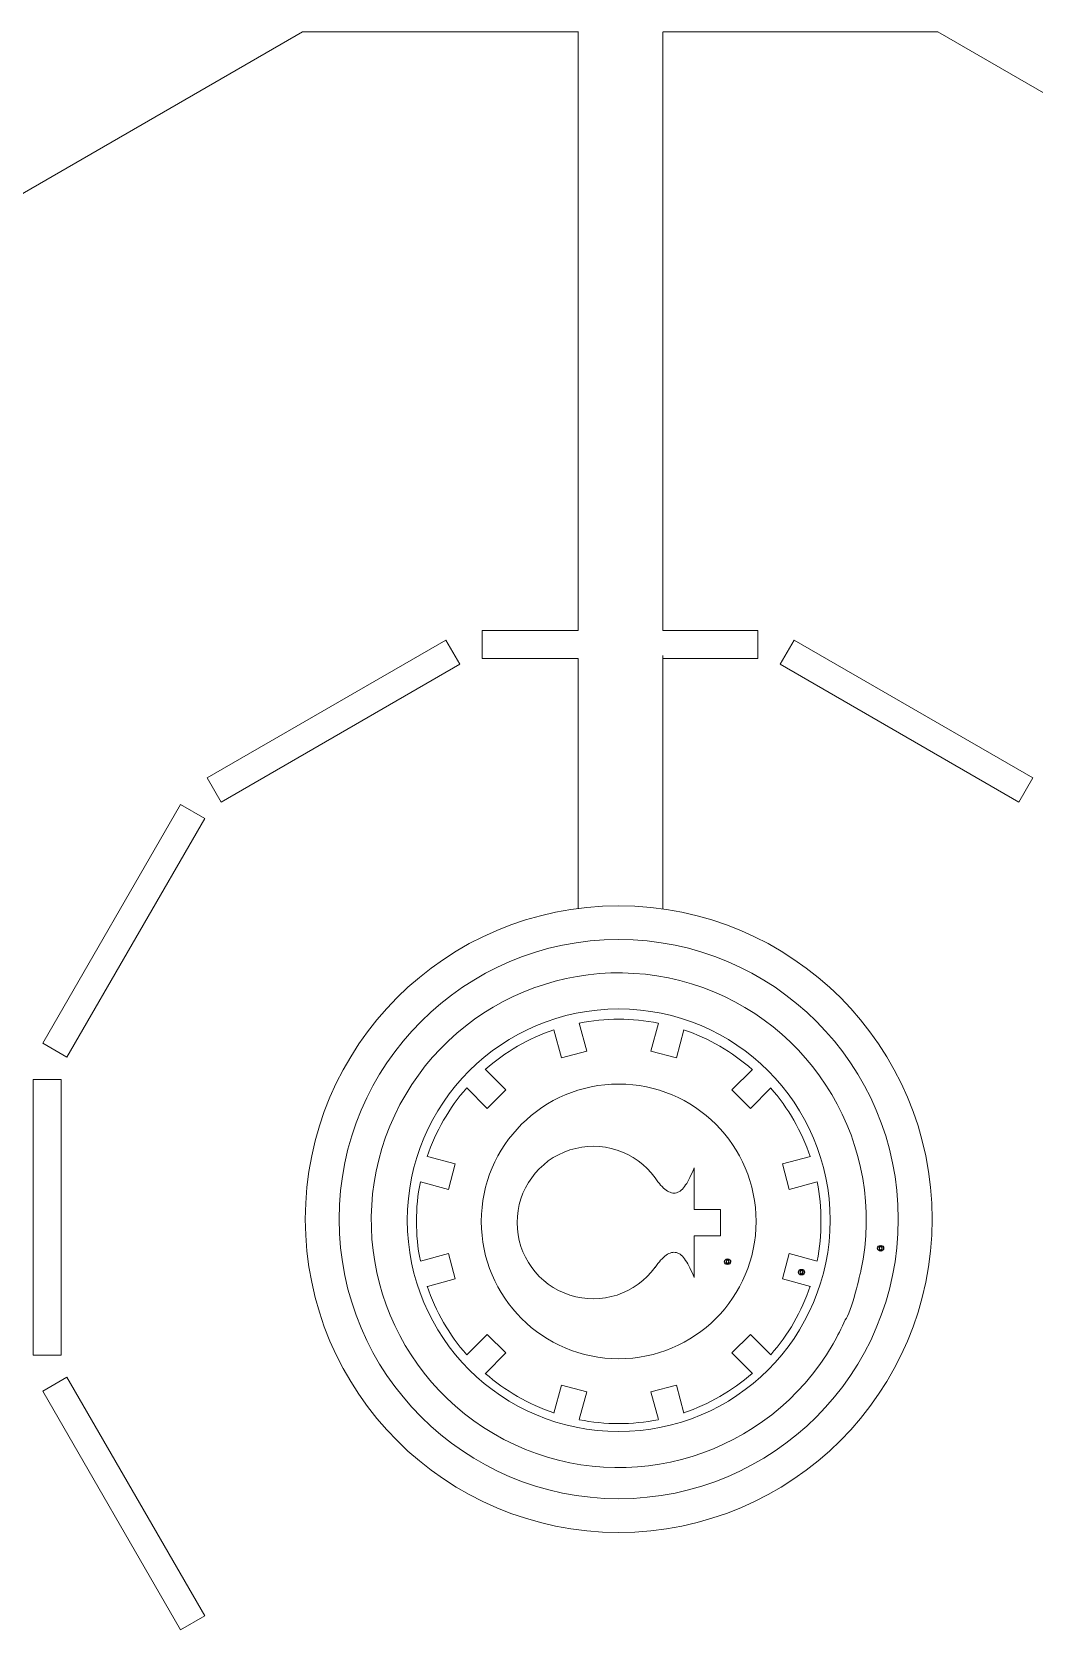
# Model space of a CAD drawing. Header units: centimetres. Extents: x -233 to -82, y 123 to 153.
# Drawn here: x -132.97 to -121.14, y 133.86 to 152.75 of the extents above; entities that cross this region are included whole.
import ezdxf

# ---------------------------------------------------------------- set-up
doc = ezdxf.new("R2010")
doc.units = ezdxf.units.CM
doc.header["$MEASUREMENT"] = 0
doc.layers.add('layer 1', color=7, linetype='Continuous')

msp = doc.modelspace()

# ---------------------------------------------------------------- linework, layer by layer
at = {"layer": 'layer 1', "color": 1, "lineweight": 9}
for points, knots in [([(-126.51636, 152.75145), (-126.51636, 152.75145), (-129.7739, 152.75145), (-129.7739, 152.75145), (-129.7739, 152.75145), (-129.7739, 152.75145), (-136.26995, 149.00072), (-136.26995, 149.00072), (-136.26995, 149.00072), (-136.26995, 149.00072), (-140.02277, 142.50252), (-140.02277, 142.50252), (-140.02277, 142.50252), (-140.02277, 142.50252), (-140.02277, 134.99898), (-140.02277, 134.99898), (-140.02277, 134.99898), (-140.02277, 134.99898), (-136.26995, 128.50081), (-136.26995, 128.50081), (-136.26995, 128.50081), (-136.26995, 128.50081), (-129.7739, 124.74796), (-129.7739, 124.74796), (-129.7739, 124.74796), (-129.7739, 124.74796), (-122.27036, 124.74796), (-122.27036, 124.74796), (-122.27036, 124.74796), (-122.27036, 124.74796), (-115.77213, 128.50081), (-115.77213, 128.50081), (-115.77213, 128.50081), (-115.77213, 128.50081), (-112.02146, 134.99898), (-112.02146, 134.99898), (-112.02146, 134.99898), (-112.02146, 134.99898), (-112.02146, 142.50252), (-112.02146, 142.50252), (-112.02146, 142.50252), (-112.02146, 142.50252), (-115.77213, 149.00072), (-115.77213, 149.00072), (-115.77213, 149.00072), (-115.77213, 149.00072), (-122.27036, 152.75145), (-122.27036, 152.75145), (-122.27036, 152.75145), (-122.27036, 152.75145), (-125.51514, 152.75145), (-125.51514, 152.75145)], [0, 0, 0, 0, 0.07142857, 0.07142857, 0.07142857, 0.07142857, 0.14285714, 0.14285714, 0.14285714, 0.14285714, 0.21428571, 0.21428571, 0.21428571, 0.21428571, 0.28571429, 0.28571429, 0.28571429, 0.28571429, 0.35714286, 0.35714286, 0.35714286, 0.35714286, 0.42857143, 0.42857143, 0.42857143, 0.42857143, 0.5, 0.5, 0.5, 0.5, 0.57142857, 0.57142857, 0.57142857, 0.57142857, 0.64285714, 0.64285714, 0.64285714, 0.64285714, 0.71428571, 0.71428571, 0.71428571, 0.71428571, 0.78571429, 0.78571429, 0.78571429, 0.78571429, 0.85714286, 0.85714286, 0.85714286, 0.85714286, 1, 1, 1, 1]), ([(-125.51728, 145.68177), (-125.51728, 145.68177), (-124.39764, 145.68177), (-124.39764, 145.68177), (-124.39764, 145.68177), (-124.39764, 145.68177), (-124.39764, 145.35157), (-124.39764, 145.35157), (-124.39764, 145.35157), (-124.39764, 145.35157), (-125.51728, 145.35157), (-125.51728, 145.35157)], [0, 0, 0, 0, 0.25, 0.25, 0.25, 0.25, 0.5, 0.5, 0.5, 0.5, 1, 1, 1, 1]), ([(-130.89789, 143.93976), (-130.89789, 143.93976), (-128.08058, 145.56536), (-128.08058, 145.56536), (-128.08058, 145.56536), (-128.08058, 145.56536), (-127.91548, 145.28173), (-127.91548, 145.28173), (-127.91548, 145.28173), (-127.91548, 145.28173), (-130.73279, 143.65401), (-130.73279, 143.65401), (-130.73279, 143.65401), (-130.73279, 143.65401), (-130.89789, 143.93976), (-130.89789, 143.93976)], [0, 0, 0, 0, 0.2, 0.2, 0.2, 0.2, 0.4, 0.4, 0.4, 0.4, 0.6, 0.6, 0.6, 0.6, 1, 1, 1, 1]), ([(-123.96788, 145.56536), (-123.96788, 145.56536), (-121.15064, 143.93976), (-121.15064, 143.93976), (-121.15064, 143.93976), (-121.15064, 143.93976), (-121.31365, 143.65401), (-121.31365, 143.65401), (-121.31365, 143.65401), (-121.31365, 143.65401), (-124.13305, 145.28173), (-124.13305, 145.28173), (-124.13305, 145.28173), (-124.13305, 145.28173), (-123.96788, 145.56536), (-123.96788, 145.56536)], [0, 0, 0, 0, 0.2, 0.2, 0.2, 0.2, 0.4, 0.4, 0.4, 0.4, 0.6, 0.6, 0.6, 0.6, 1, 1, 1, 1]), ([(-132.83886, 140.8071), (-132.83886, 140.8071), (-131.21326, 143.62438), (-131.21326, 143.62438), (-131.21326, 143.62438), (-131.21326, 143.62438), (-130.92751, 143.45928), (-130.92751, 143.45928), (-130.92751, 143.45928), (-130.92751, 143.45928), (-132.55519, 140.642), (-132.55519, 140.642), (-132.55519, 140.642), (-132.55519, 140.642), (-132.83886, 140.8071), (-132.83886, 140.8071)], [0, 0, 0, 0, 0.2, 0.2, 0.2, 0.2, 0.4, 0.4, 0.4, 0.4, 0.6, 0.6, 0.6, 0.6, 1, 1, 1, 1]), ([(-129.74079, 138.72717), (-129.74079, 136.68321), (-128.0838, 135.02618), (-126.03984, 135.02618), (-126.03984, 135.02618), (-123.99578, 135.02618), (-122.33885, 136.68321), (-122.33885, 138.72717), (-122.33885, 138.72717), (-122.33885, 140.77116), (-123.99578, 142.42815), (-126.03984, 142.42815), (-126.03984, 142.42815), (-128.0838, 142.42815), (-129.74079, 140.77116), (-129.74079, 138.72717)], [0, 0, 0, 0, 0.2, 0.2, 0.2, 0.2, 0.4, 0.4, 0.4, 0.4, 0.6, 0.6, 0.6, 0.6, 1, 1, 1, 1]), ([(-129.34074, 138.72717), (-129.34074, 136.90296), (-127.86283, 135.42418), (-126.03985, 135.42418), (-126.03985, 135.42418), (-124.21676, 135.42418), (-122.73887, 136.90296), (-122.73887, 138.72717), (-122.73887, 138.72717), (-122.73887, 140.55141), (-124.21676, 142.03025), (-126.03985, 142.03025), (-126.03985, 142.03025), (-127.86283, 142.03025), (-129.34074, 140.55141), (-129.34074, 138.72717)], [0, 0, 0, 0, 0.2, 0.2, 0.2, 0.2, 0.4, 0.4, 0.4, 0.4, 0.6, 0.6, 0.6, 0.6, 1, 1, 1, 1]), ([(-123.36513, 137.53698), (-123.40771, 137.44021), (-123.45555, 137.34581), (-123.50832, 137.25419), (-123.50832, 137.25419), (-123.50832, 137.25419), (-123.58742, 137.1249), (-123.58742, 137.1249), (-123.58742, 137.1249), (-124.40815, 135.85797), (-126.05884, 135.42479), (-127.39601, 136.12544), (-127.39601, 136.12544), (-128.73313, 136.82606), (-129.31645, 138.42989), (-128.74188, 139.82582), (-128.74188, 139.82582), (-128.16739, 141.2218), (-126.62409, 141.95032), (-125.1812, 141.50677), (-125.1812, 141.50677), (-123.73823, 141.06319), (-122.87068, 139.59352), (-123.1795, 138.11592), (-123.1795, 138.11592), (-123.1795, 138.11592), (-123.29683, 137.60919), (-123.36513, 137.53698)], [0, 0, 0, 0, 0.125, 0.125, 0.125, 0.125, 0.25, 0.25, 0.25, 0.25, 0.375, 0.375, 0.375, 0.375, 0.5, 0.5, 0.5, 0.5, 0.625, 0.625, 0.625, 0.625, 0.75, 0.75, 0.75, 0.75, 1, 1, 1, 1]), ([(-128.53639, 138.7137), (-128.53639, 137.33487), (-127.41862, 136.21709), (-126.03975, 136.21709), (-126.03975, 136.21709), (-124.66095, 136.21709), (-123.54317, 137.33487), (-123.54317, 138.7137), (-123.54317, 138.7137), (-123.54317, 140.09256), (-124.66095, 141.2103), (-126.03975, 141.2103), (-126.03975, 141.2103), (-127.41862, 141.2103), (-128.53639, 140.09256), (-128.53639, 138.7137)], [0, 0, 0, 0, 0.2, 0.2, 0.2, 0.2, 0.4, 0.4, 0.4, 0.4, 0.6, 0.6, 0.6, 0.6, 1, 1, 1, 1]), ([(-126.50654, 141.04247), (-126.50654, 141.04247), (-126.41761, 140.71231), (-126.41761, 140.71231), (-126.41761, 140.71231), (-126.41761, 140.71231), (-126.71609, 140.63184), (-126.71609, 140.63184), (-126.71609, 140.63184), (-126.71609, 140.63184), (-126.80499, 140.96207), (-126.80499, 140.96207)], [0, 0, 0, 0, 0.25, 0.25, 0.25, 0.25, 0.5, 0.5, 0.5, 0.5, 1, 1, 1, 1]), ([(-125.27254, 140.96206), (-125.27254, 140.96206), (-125.35929, 140.63186), (-125.35929, 140.63186), (-125.35929, 140.63186), (-125.35929, 140.63186), (-125.65986, 140.71229), (-125.65986, 140.71229), (-125.65986, 140.71229), (-125.65986, 140.71229), (-125.57096, 141.04246), (-125.57096, 141.04246)], [0, 0, 0, 0, 0.25, 0.25, 0.25, 0.25, 0.5, 0.5, 0.5, 0.5, 1, 1, 1, 1]), ([(-132.9553, 140.37741), (-132.9553, 140.37741), (-132.62507, 140.37741), (-132.62507, 140.37741), (-132.62507, 140.37741), (-132.62507, 140.37741), (-132.62507, 137.12199), (-132.62507, 137.12199), (-132.62507, 137.12199), (-132.62507, 137.12199), (-132.9553, 137.12199), (-132.9553, 137.12199), (-132.9553, 137.12199), (-132.9553, 137.12199), (-132.9553, 140.37741), (-132.9553, 140.37741)], [0, 0, 0, 0, 0.2, 0.2, 0.2, 0.2, 0.4, 0.4, 0.4, 0.4, 0.6, 0.6, 0.6, 0.6, 1, 1, 1, 1]), ([(-127.61355, 140.49428), (-127.61355, 140.49428), (-127.37225, 140.25298), (-127.37225, 140.25298), (-127.37225, 140.25298), (-127.37225, 140.25298), (-127.59239, 140.03493), (-127.59239, 140.03493), (-127.59239, 140.03493), (-127.59239, 140.03493), (-127.83369, 140.27627), (-127.83369, 140.27627)], [0, 0, 0, 0, 0.25, 0.25, 0.25, 0.25, 0.5, 0.5, 0.5, 0.5, 1, 1, 1, 1]), ([(-127.66227, 138.7004), (-127.66227, 137.80438), (-126.93586, 137.07801), (-126.03984, 137.07801), (-126.03984, 137.07801), (-125.14375, 137.07801), (-124.41742, 137.80438), (-124.41742, 138.7004), (-124.41742, 138.7004), (-124.41742, 139.59641), (-125.14375, 140.32282), (-126.03984, 140.32282), (-126.03984, 140.32282), (-126.93586, 140.32282), (-127.66227, 139.59641), (-127.66227, 138.7004)], [0, 0, 0, 0, 0.2, 0.2, 0.2, 0.2, 0.4, 0.4, 0.4, 0.4, 0.6, 0.6, 0.6, 0.6, 1, 1, 1, 1]), ([(-124.24384, 140.27628), (-124.24384, 140.27628), (-124.48514, 140.03495), (-124.48514, 140.03495), (-124.48514, 140.03495), (-124.48514, 140.03495), (-124.70315, 140.253), (-124.70315, 140.253)], [0, 0, 0, 0, 0.33333333, 0.33333333, 0.33333333, 0.33333333, 1, 1, 1, 1]), ([(-125.61013, 139.213), (-125.61013, 139.213), (-125.59323, 139.18972), (-125.59323, 139.18972), (-125.59323, 139.18972), (-125.59323, 139.18972), (-125.57626, 139.16647), (-125.57626, 139.16647), (-125.57626, 139.16647), (-125.57626, 139.16647), (-125.55933, 139.14742), (-125.55933, 139.14742), (-125.55933, 139.14742), (-125.55933, 139.14742), (-125.54451, 139.12837), (-125.54451, 139.12837), (-125.54451, 139.12837), (-125.54451, 139.12837), (-125.52758, 139.11144), (-125.52758, 139.11144), (-125.52758, 139.11144), (-125.52758, 139.11144), (-125.51064, 139.0945), (-125.51064, 139.0945), (-125.51064, 139.0945), (-125.51064, 139.0945), (-125.49583, 139.08177), (-125.49583, 139.08177), (-125.49583, 139.08177), (-125.49583, 139.08177), (-125.47889, 139.06907), (-125.47889, 139.06907), (-125.47889, 139.06907), (-125.47889, 139.06907), (-125.46408, 139.05852), (-125.46408, 139.05852), (-125.46408, 139.05852), (-125.46408, 139.05852), (-125.44714, 139.05005), (-125.44714, 139.05005), (-125.44714, 139.05005), (-125.44714, 139.05005), (-125.43233, 139.0437), (-125.43233, 139.0437), (-125.43233, 139.0437), (-125.43233, 139.0437), (-125.41751, 139.03735), (-125.41751, 139.03735), (-125.41751, 139.03735), (-125.41751, 139.03735), (-125.40269, 139.03524), (-125.40269, 139.03524), (-125.40269, 139.03524), (-125.40269, 139.03524), (-125.38788, 139.03309), (-125.38788, 139.03309), (-125.38788, 139.03309), (-125.38788, 139.03309), (-125.37306, 139.03524), (-125.37306, 139.03524), (-125.37306, 139.03524), (-125.37306, 139.03524), (-125.35824, 139.03735), (-125.35824, 139.03735), (-125.35824, 139.03735), (-125.35824, 139.03735), (-125.34343, 139.0437), (-125.34343, 139.0437), (-125.34343, 139.0437), (-125.34343, 139.0437), (-125.33073, 139.05005), (-125.33073, 139.05005), (-125.33073, 139.05005), (-125.33073, 139.05005), (-125.31591, 139.05852), (-125.31591, 139.05852), (-125.31591, 139.05852), (-125.31591, 139.05852), (-125.30321, 139.06907), (-125.30321, 139.06907), (-125.30321, 139.06907), (-125.30321, 139.06907), (-125.28839, 139.08177), (-125.28839, 139.08177), (-125.28839, 139.08177), (-125.28839, 139.08177), (-125.27573, 139.09662), (-125.27573, 139.09662), (-125.27573, 139.09662), (-125.27573, 139.09662), (-125.26299, 139.11355), (-125.26299, 139.11355), (-125.26299, 139.11355), (-125.26299, 139.11355), (-125.25029, 139.13045), (-125.25029, 139.13045), (-125.25029, 139.13045), (-125.25029, 139.13045), (-125.23548, 139.14954), (-125.23548, 139.14954), (-125.23548, 139.14954), (-125.23548, 139.14954), (-125.22281, 139.1707), (-125.22281, 139.1707), (-125.22281, 139.1707), (-125.22281, 139.1707), (-125.21008, 139.19399), (-125.21008, 139.19399), (-125.21008, 139.19399), (-125.21008, 139.19399), (-125.19949, 139.21939), (-125.19949, 139.21939), (-125.19949, 139.21939), (-125.19949, 139.21939), (-125.18679, 139.24475), (-125.18679, 139.24475), (-125.18679, 139.24475), (-125.18679, 139.24475), (-125.17409, 139.2723), (-125.17409, 139.2723), (-125.17409, 139.2723), (-125.17409, 139.2723), (-125.16139, 139.29982), (-125.16139, 139.29982), (-125.16139, 139.29982), (-125.16139, 139.29982), (-125.15078, 139.33154), (-125.15078, 139.33154), (-125.15078, 139.33154), (-125.15078, 139.33154), (-125.15078, 138.84047), (-125.15078, 138.84047), (-125.15078, 138.84047), (-125.15078, 138.84047), (-124.83966, 138.84047), (-124.83966, 138.84047), (-124.83966, 138.84047), (-124.83966, 138.84047), (-124.83966, 138.52936), (-124.83966, 138.52936), (-124.83966, 138.52936), (-124.83966, 138.52936), (-125.15078, 138.52936), (-125.15078, 138.52936), (-125.15078, 138.52936), (-125.15078, 138.52936), (-125.15078, 138.0383), (-125.15078, 138.0383), (-125.15078, 138.0383), (-125.15078, 138.0383), (-125.16139, 138.07005), (-125.16139, 138.07005), (-125.16139, 138.07005), (-125.16139, 138.07005), (-125.17409, 138.09756), (-125.17409, 138.09756), (-125.17409, 138.09756), (-125.17409, 138.09756), (-125.18679, 138.12505), (-125.18679, 138.12505), (-125.18679, 138.12505), (-125.18679, 138.12505), (-125.19949, 138.15256), (-125.19949, 138.15256), (-125.19949, 138.15256), (-125.19949, 138.15256), (-125.21008, 138.17588), (-125.21008, 138.17588), (-125.21008, 138.17588), (-125.21008, 138.17588), (-125.22281, 138.19913), (-125.22281, 138.19913), (-125.22281, 138.19913), (-125.22281, 138.19913), (-125.23548, 138.2203), (-125.23548, 138.2203), (-125.23548, 138.2203), (-125.23548, 138.2203), (-125.25029, 138.23935), (-125.25029, 138.23935), (-125.25029, 138.23935), (-125.25029, 138.23935), (-125.26299, 138.2584), (-125.26299, 138.2584), (-125.26299, 138.2584), (-125.26299, 138.2584), (-125.27573, 138.27321), (-125.27573, 138.27321), (-125.27573, 138.27321), (-125.27573, 138.27321), (-125.28839, 138.28803), (-125.28839, 138.28803), (-125.28839, 138.28803), (-125.28839, 138.28803), (-125.30321, 138.30076), (-125.30321, 138.30076), (-125.30321, 138.30076), (-125.30321, 138.30076), (-125.31591, 138.31131), (-125.31591, 138.31131), (-125.31591, 138.31131), (-125.31591, 138.31131), (-125.33073, 138.31981), (-125.33073, 138.31981), (-125.33073, 138.31981), (-125.33073, 138.31981), (-125.34343, 138.32613), (-125.34343, 138.32613), (-125.34343, 138.32613), (-125.34343, 138.32613), (-125.35824, 138.33251), (-125.35824, 138.33251), (-125.35824, 138.33251), (-125.35824, 138.33251), (-125.37306, 138.33463), (-125.37306, 138.33463), (-125.37306, 138.33463), (-125.37306, 138.33463), (-125.38788, 138.33671), (-125.38788, 138.33671), (-125.38788, 138.33671), (-125.38788, 138.33671), (-125.40269, 138.33463), (-125.40269, 138.33463), (-125.40269, 138.33463), (-125.40269, 138.33463), (-125.41751, 138.33251), (-125.41751, 138.33251), (-125.41751, 138.33251), (-125.41751, 138.33251), (-125.43233, 138.32613), (-125.43233, 138.32613), (-125.43233, 138.32613), (-125.43233, 138.32613), (-125.44714, 138.31981), (-125.44714, 138.31981), (-125.44714, 138.31981), (-125.44714, 138.31981), (-125.46408, 138.31131), (-125.46408, 138.31131), (-125.46408, 138.31131), (-125.46408, 138.31131), (-125.47889, 138.30076), (-125.47889, 138.30076), (-125.47889, 138.30076), (-125.47889, 138.30076), (-125.49583, 138.28803), (-125.49583, 138.28803), (-125.49583, 138.28803), (-125.49583, 138.28803), (-125.51064, 138.27533), (-125.51064, 138.27533), (-125.51064, 138.27533), (-125.51064, 138.27533), (-125.52758, 138.2584), (-125.52758, 138.2584), (-125.52758, 138.2584), (-125.52758, 138.2584), (-125.54451, 138.2415), (-125.54451, 138.2415), (-125.54451, 138.2415), (-125.54451, 138.2415), (-125.55933, 138.22241), (-125.55933, 138.22241), (-125.55933, 138.22241), (-125.55933, 138.22241), (-125.57626, 138.2034), (-125.57626, 138.2034), (-125.57626, 138.2034), (-125.57626, 138.2034), (-125.59323, 138.18011), (-125.59323, 138.18011), (-125.59323, 138.18011), (-125.59323, 138.18011), (-125.61013, 138.15683), (-125.61013, 138.15683), (-125.61013, 138.15683), (-125.61013, 138.15683), (-125.60995, 138.15867), (-125.60995, 138.15867), (-125.60995, 138.15867), (-125.83898, 137.84244), (-126.24566, 137.7099), (-126.61703, 137.83027), (-126.61703, 137.83027), (-126.9884, 137.95063), (-127.23996, 138.2966), (-127.23996, 138.68702), (-127.23996, 138.68702), (-127.23996, 139.07743), (-126.9884, 139.4234), (-126.61703, 139.5438), (-126.61703, 139.5438), (-126.24566, 139.66417), (-125.83898, 139.53153), (-125.60995, 139.2154)], [0, 0, 0, 0, 0.01333333, 0.01333333, 0.01333333, 0.01333333, 0.02666667, 0.02666667, 0.02666667, 0.02666667, 0.04, 0.04, 0.04, 0.04, 0.05333333, 0.05333333, 0.05333333, 0.05333333, 0.06666667, 0.06666667, 0.06666667, 0.06666667, 0.08, 0.08, 0.08, 0.08, 0.09333333, 0.09333333, 0.09333333, 0.09333333, 0.10666667, 0.10666667, 0.10666667, 0.10666667, 0.12, 0.12, 0.12, 0.12, 0.13333333, 0.13333333, 0.13333333, 0.13333333, 0.14666667, 0.14666667, 0.14666667, 0.14666667, 0.16, 0.16, 0.16, 0.16, 0.17333333, 0.17333333, 0.17333333, 0.17333333, 0.18666667, 0.18666667, 0.18666667, 0.18666667, 0.2, 0.2, 0.2, 0.2, 0.21333333, 0.21333333, 0.21333333, 0.21333333, 0.22666667, 0.22666667, 0.22666667, 0.22666667, 0.24, 0.24, 0.24, 0.24, 0.25333333, 0.25333333, 0.25333333, 0.25333333, 0.26666667, 0.26666667, 0.26666667, 0.26666667, 0.28, 0.28, 0.28, 0.28, 0.29333333, 0.29333333, 0.29333333, 0.29333333, 0.30666667, 0.30666667, 0.30666667, 0.30666667, 0.32, 0.32, 0.32, 0.32, 0.33333333, 0.33333333, 0.33333333, 0.33333333, 0.34666667, 0.34666667, 0.34666667, 0.34666667, 0.36, 0.36, 0.36, 0.36, 0.37333333, 0.37333333, 0.37333333, 0.37333333, 0.38666667, 0.38666667, 0.38666667, 0.38666667, 0.4, 0.4, 0.4, 0.4, 0.41333333, 0.41333333, 0.41333333, 0.41333333, 0.42666667, 0.42666667, 0.42666667, 0.42666667, 0.44, 0.44, 0.44, 0.44, 0.45333333, 0.45333333, 0.45333333, 0.45333333, 0.46666667, 0.46666667, 0.46666667, 0.46666667, 0.48, 0.48, 0.48, 0.48, 0.49333333, 0.49333333, 0.49333333, 0.49333333, 0.50666667, 0.50666667, 0.50666667, 0.50666667, 0.52, 0.52, 0.52, 0.52, 0.53333333, 0.53333333, 0.53333333, 0.53333333, 0.54666667, 0.54666667, 0.54666667, 0.54666667, 0.56, 0.56, 0.56, 0.56, 0.57333333, 0.57333333, 0.57333333, 0.57333333, 0.58666667, 0.58666667, 0.58666667, 0.58666667, 0.6, 0.6, 0.6, 0.6, 0.61333333, 0.61333333, 0.61333333, 0.61333333, 0.62666667, 0.62666667, 0.62666667, 0.62666667, 0.64, 0.64, 0.64, 0.64, 0.65333333, 0.65333333, 0.65333333, 0.65333333, 0.66666667, 0.66666667, 0.66666667, 0.66666667, 0.68, 0.68, 0.68, 0.68, 0.69333333, 0.69333333, 0.69333333, 0.69333333, 0.70666667, 0.70666667, 0.70666667, 0.70666667, 0.72, 0.72, 0.72, 0.72, 0.73333333, 0.73333333, 0.73333333, 0.73333333, 0.74666667, 0.74666667, 0.74666667, 0.74666667, 0.76, 0.76, 0.76, 0.76, 0.77333333, 0.77333333, 0.77333333, 0.77333333, 0.78666667, 0.78666667, 0.78666667, 0.78666667, 0.8, 0.8, 0.8, 0.8, 0.81333333, 0.81333333, 0.81333333, 0.81333333, 0.82666667, 0.82666667, 0.82666667, 0.82666667, 0.84, 0.84, 0.84, 0.84, 0.85333333, 0.85333333, 0.85333333, 0.85333333, 0.86666667, 0.86666667, 0.86666667, 0.86666667, 0.88, 0.88, 0.88, 0.88, 0.89333333, 0.89333333, 0.89333333, 0.89333333, 0.90666667, 0.90666667, 0.90666667, 0.90666667, 0.92, 0.92, 0.92, 0.92, 0.93333333, 0.93333333, 0.93333333, 0.93333333, 0.94666667, 0.94666667, 0.94666667, 0.94666667, 0.96, 0.96, 0.96, 0.96, 0.97333333, 0.97333333, 0.97333333, 0.97333333, 1, 1, 1, 1]), ([(-128.29937, 139.46558), (-128.29937, 139.46558), (-127.97129, 139.3788), (-127.97129, 139.3788), (-127.97129, 139.3788), (-127.97129, 139.3788), (-128.05169, 139.07823), (-128.05169, 139.07823), (-128.05169, 139.07823), (-128.05169, 139.07823), (-128.3798, 139.16713), (-128.3798, 139.16713)], [0, 0, 0, 0, 0.25, 0.25, 0.25, 0.25, 0.5, 0.5, 0.5, 0.5, 1, 1, 1, 1]), ([(-123.69562, 139.16713), (-123.69562, 139.16713), (-124.02582, 139.0782), (-124.02582, 139.0782), (-124.02582, 139.0782), (-124.02582, 139.0782), (-124.10625, 139.3788), (-124.10625, 139.3788), (-124.10625, 139.3788), (-124.10625, 139.3788), (-123.77605, 139.46558), (-123.77605, 139.46558)], [0, 0, 0, 0, 0.25, 0.25, 0.25, 0.25, 0.5, 0.5, 0.5, 0.5, 1, 1, 1, 1]), ([(-128.37981, 138.23156), (-128.37981, 138.23156), (-128.05169, 138.32049), (-128.05169, 138.32049), (-128.05169, 138.32049), (-128.05169, 138.32049), (-127.97129, 138.02204), (-127.97129, 138.02204), (-127.97129, 138.02204), (-127.97129, 138.02204), (-128.29938, 137.93311), (-128.29938, 137.93311)], [0, 0, 0, 0, 0.25, 0.25, 0.25, 0.25, 0.5, 0.5, 0.5, 0.5, 1, 1, 1, 1]), ([(-123.77606, 137.93309), (-123.77606, 137.93309), (-124.10623, 138.02203), (-124.10623, 138.02203), (-124.10623, 138.02203), (-124.10623, 138.02203), (-124.02583, 138.32048), (-124.02583, 138.32048), (-124.02583, 138.32048), (-124.02583, 138.32048), (-123.69563, 138.23154), (-123.69563, 138.23154)], [0, 0, 0, 0, 0.25, 0.25, 0.25, 0.25, 0.5, 0.5, 0.5, 0.5, 1, 1, 1, 1]), ([(-127.8337, 137.12453), (-127.8337, 137.12453), (-127.5924, 137.3659), (-127.5924, 137.3659), (-127.5924, 137.3659), (-127.5924, 137.3659), (-127.37226, 137.14577), (-127.37226, 137.14577), (-127.37226, 137.14577), (-127.37226, 137.14577), (-127.61356, 136.90447), (-127.61356, 136.90447)], [0, 0, 0, 0, 0.25, 0.25, 0.25, 0.25, 0.5, 0.5, 0.5, 0.5, 1, 1, 1, 1]), ([(-124.46184, 136.90446), (-124.46184, 136.90446), (-124.70314, 137.14576), (-124.70314, 137.14576), (-124.70314, 137.14576), (-124.70314, 137.14576), (-124.48513, 137.36589), (-124.48513, 137.36589), (-124.48513, 137.36589), (-124.48513, 137.36589), (-124.24383, 137.12452), (-124.24383, 137.12452)], [0, 0, 0, 0, 0.25, 0.25, 0.25, 0.25, 0.5, 0.5, 0.5, 0.5, 1, 1, 1, 1]), ([(-131.21326, 133.87504), (-131.21326, 133.87504), (-132.83886, 136.69444), (-132.83886, 136.69444), (-132.83886, 136.69444), (-132.83886, 136.69444), (-132.55519, 136.85954), (-132.55519, 136.85954), (-132.55519, 136.85954), (-132.55519, 136.85954), (-130.92751, 134.04014), (-130.92751, 134.04014), (-130.92751, 134.04014), (-130.92751, 134.04014), (-131.21326, 133.87504), (-131.21326, 133.87504)], [0, 0, 0, 0, 0.2, 0.2, 0.2, 0.2, 0.4, 0.4, 0.4, 0.4, 0.6, 0.6, 0.6, 0.6, 1, 1, 1, 1]), ([(-126.80499, 136.43668), (-126.80499, 136.43668), (-126.71609, 136.76684), (-126.71609, 136.76684), (-126.71609, 136.76684), (-126.71609, 136.76684), (-126.41764, 136.68638), (-126.41764, 136.68638), (-126.41764, 136.68638), (-126.41764, 136.68638), (-126.50654, 136.35833), (-126.50654, 136.35833)], [0, 0, 0, 0, 0.25, 0.25, 0.25, 0.25, 0.5, 0.5, 0.5, 0.5, 1, 1, 1, 1]), ([(-125.57096, 136.35834), (-125.57096, 136.35834), (-125.65989, 136.68639), (-125.65989, 136.68639), (-125.65989, 136.68639), (-125.65989, 136.68639), (-125.35929, 136.76686), (-125.35929, 136.76686), (-125.35929, 136.76686), (-125.35929, 136.76686), (-125.27254, 136.43669), (-125.27254, 136.43669)], [0, 0, 0, 0, 0.25, 0.25, 0.25, 0.25, 0.5, 0.5, 0.5, 0.5, 1, 1, 1, 1])]:
    msp.add_open_spline(points, degree=3, knots=knots, dxfattribs=at)
for points in [[(-126.5185, 145.68177), (-126.5185, 145.68177), (-126.5185, 152.75144), (-126.5185, 152.75144)], [(-125.51728, 152.75145), (-125.51728, 152.75145), (-125.51728, 145.68179), (-125.51728, 145.68179)], [(-127.6509, 145.35158), (-127.6509, 145.35158), (-127.6509, 145.68178), (-127.6509, 145.68178)], [(-127.6509, 145.68177), (-127.6509, 145.68177), (-126.51848, 145.68177), (-126.51848, 145.68177)], [(-126.5185, 145.35158), (-126.5185, 145.35158), (-127.65091, 145.35158), (-127.65091, 145.35158)], [(-126.5185, 142.39112), (-126.5185, 142.39112), (-126.5185, 145.35156), (-126.5185, 145.35156)], [(-125.51728, 145.38686), (-125.51728, 145.38686), (-125.51728, 142.39114), (-125.51728, 142.39114)], [(-126.80651, 140.96268), (-127.10436, 140.86175), (-127.37938, 140.70293), (-127.61574, 140.49543)], [(-125.57268, 141.04295), (-125.88115, 141.10444), (-126.19872, 141.10441), (-126.50719, 141.04288)], [(-124.46391, 140.49542), (-124.7002, 140.70289), (-124.97516, 140.86168), (-125.27297, 140.96261)], [(-124.70314, 140.25299), (-124.70314, 140.25299), (-124.46184, 140.49429), (-124.46184, 140.49429)], [(-127.83487, 140.27631), (-128.04237, 140.03995), (-128.20116, 139.76493), (-128.30209, 139.46704)], [(-123.77754, 139.46706), (-123.87847, 139.76488), (-124.03719, 140.03983), (-124.24466, 140.27616)], [(-128.38236, 139.16751), (-128.44385, 138.85908), (-128.44385, 138.54152), (-128.38229, 138.23308)], [(-123.69731, 138.23328), (-123.63578, 138.54175), (-123.63578, 138.85931), (-123.69734, 139.16775)], [(-128.30209, 137.93378), (-128.20116, 137.63593), (-128.04245, 137.36101), (-127.83501, 137.12465)], [(-124.2448, 137.12453), (-124.03726, 137.36086), (-123.87848, 137.63585), (-123.77755, 137.93377)], [(-127.61576, 136.90542), (-127.37936, 136.69788), (-127.10437, 136.53913), (-126.80649, 136.43813)], [(-125.27316, 136.43813), (-124.97528, 136.53913), (-124.70025, 136.69788), (-124.46392, 136.90542)], [(-126.50696, 136.35793), (-126.19849, 136.2964), (-125.88092, 136.2964), (-125.57248, 136.35793)]]:
    msp.add_open_spline(points, degree=3, dxfattribs=at)
at = {"layer": 'layer 1'}
for points in [[(-122.94654, 138.35014), (-122.92644, 138.35014), (-122.91124, 138.36394), (-122.91124, 138.38264), (-122.91124, 138.38264), (-122.91124, 138.40134), (-122.92504, 138.41584), (-122.94624, 138.41584), (-122.94624, 138.41584), (-122.96844, 138.41584), (-122.98214, 138.40094), (-122.98214, 138.38224), (-122.98214, 138.38224), (-122.98214, 138.36434), (-122.96774, 138.35014), (-122.94654, 138.35014)], [(-122.94694, 138.36324), (-122.95714, 138.36324), (-122.96414, 138.37314), (-122.96414, 138.38224), (-122.96414, 138.38224), (-122.96414, 138.39324), (-122.95784, 138.40244), (-122.94694, 138.40244), (-122.94694, 138.40244), (-122.93564, 138.40244), (-122.92854, 138.39354), (-122.92854, 138.38304), (-122.92854, 138.38304), (-122.92854, 138.37244), (-122.93564, 138.36324), (-122.94694, 138.36324)], [(-124.75453, 138.19139), (-124.73443, 138.19139), (-124.71923, 138.20519), (-124.71923, 138.22389), (-124.71923, 138.22389), (-124.71923, 138.24259), (-124.73303, 138.25709), (-124.75423, 138.25709), (-124.75423, 138.25709), (-124.77643, 138.25709), (-124.79013, 138.24219), (-124.79013, 138.22349), (-124.79013, 138.22349), (-124.79013, 138.20559), (-124.77573, 138.19139), (-124.75453, 138.19139)], [(-124.75493, 138.20449), (-124.76513, 138.20449), (-124.77213, 138.21439), (-124.77213, 138.22349), (-124.77213, 138.22349), (-124.77213, 138.23449), (-124.76583, 138.24369), (-124.75493, 138.24369), (-124.75493, 138.24369), (-124.74363, 138.24369), (-124.73653, 138.23479), (-124.73653, 138.22429), (-124.73653, 138.22429), (-124.73653, 138.21369), (-124.74363, 138.20449), (-124.75493, 138.20449)], [(-123.88141, 138.06792), (-123.86131, 138.06792), (-123.84611, 138.08172), (-123.84611, 138.10042), (-123.84611, 138.10042), (-123.84611, 138.11912), (-123.85991, 138.13362), (-123.88111, 138.13362), (-123.88111, 138.13362), (-123.90331, 138.13362), (-123.91701, 138.11872), (-123.91701, 138.10002), (-123.91701, 138.10002), (-123.91701, 138.08212), (-123.90261, 138.06792), (-123.88141, 138.06792)], [(-123.88181, 138.08102), (-123.89201, 138.08102), (-123.89901, 138.09092), (-123.89901, 138.10002), (-123.89901, 138.10002), (-123.89901, 138.11102), (-123.89271, 138.12022), (-123.88181, 138.12022), (-123.88181, 138.12022), (-123.87051, 138.12022), (-123.86341, 138.11132), (-123.86341, 138.10082), (-123.86341, 138.10082), (-123.86341, 138.09022), (-123.87051, 138.08102), (-123.88181, 138.08102)]]:
    msp.add_open_spline(points, degree=3, knots=[0, 0, 0, 0, 0.2, 0.2, 0.2, 0.2, 0.4, 0.4, 0.4, 0.4, 0.6, 0.6, 0.6, 0.6, 1, 1, 1, 1], dxfattribs=at)

doc.saveas('drawing.dxf')
